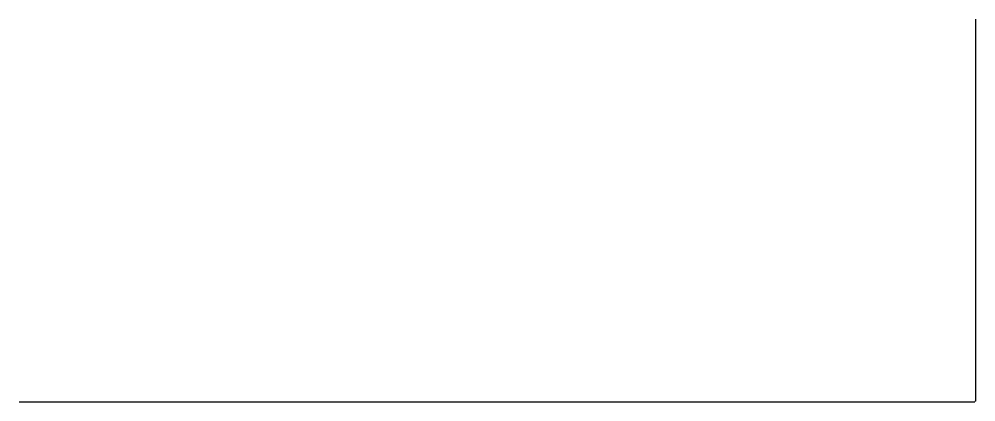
# Model space of a CAD drawing. Units: millimetres at full size, sheet at 1:100. Extents: x -15551 to 15061, y -3490 to 8755.
import ezdxf

# ---------------------------------------------------------------- set-up
doc = ezdxf.new("R2010")
doc.units = ezdxf.units.MM
doc.header["$LTSCALE"] = 100
doc.layers.add('0-0', color=7, linetype='Continuous')

msp = doc.modelspace()

# ---------------------------------------------------------------- linework, layer by layer
at = {"layer": '0-0'}
for p, q in [((15061.2, -3459.8), (15061.2, 8755.1)), ((-15551, -3489.8), (15031.2, -3489.8))]:
    msp.add_line(p, q, dxfattribs=at)
msp.add_arc((15061.2, -3489.8), 30, 90, 180, dxfattribs=at)

doc.saveas('drawing.dxf')
